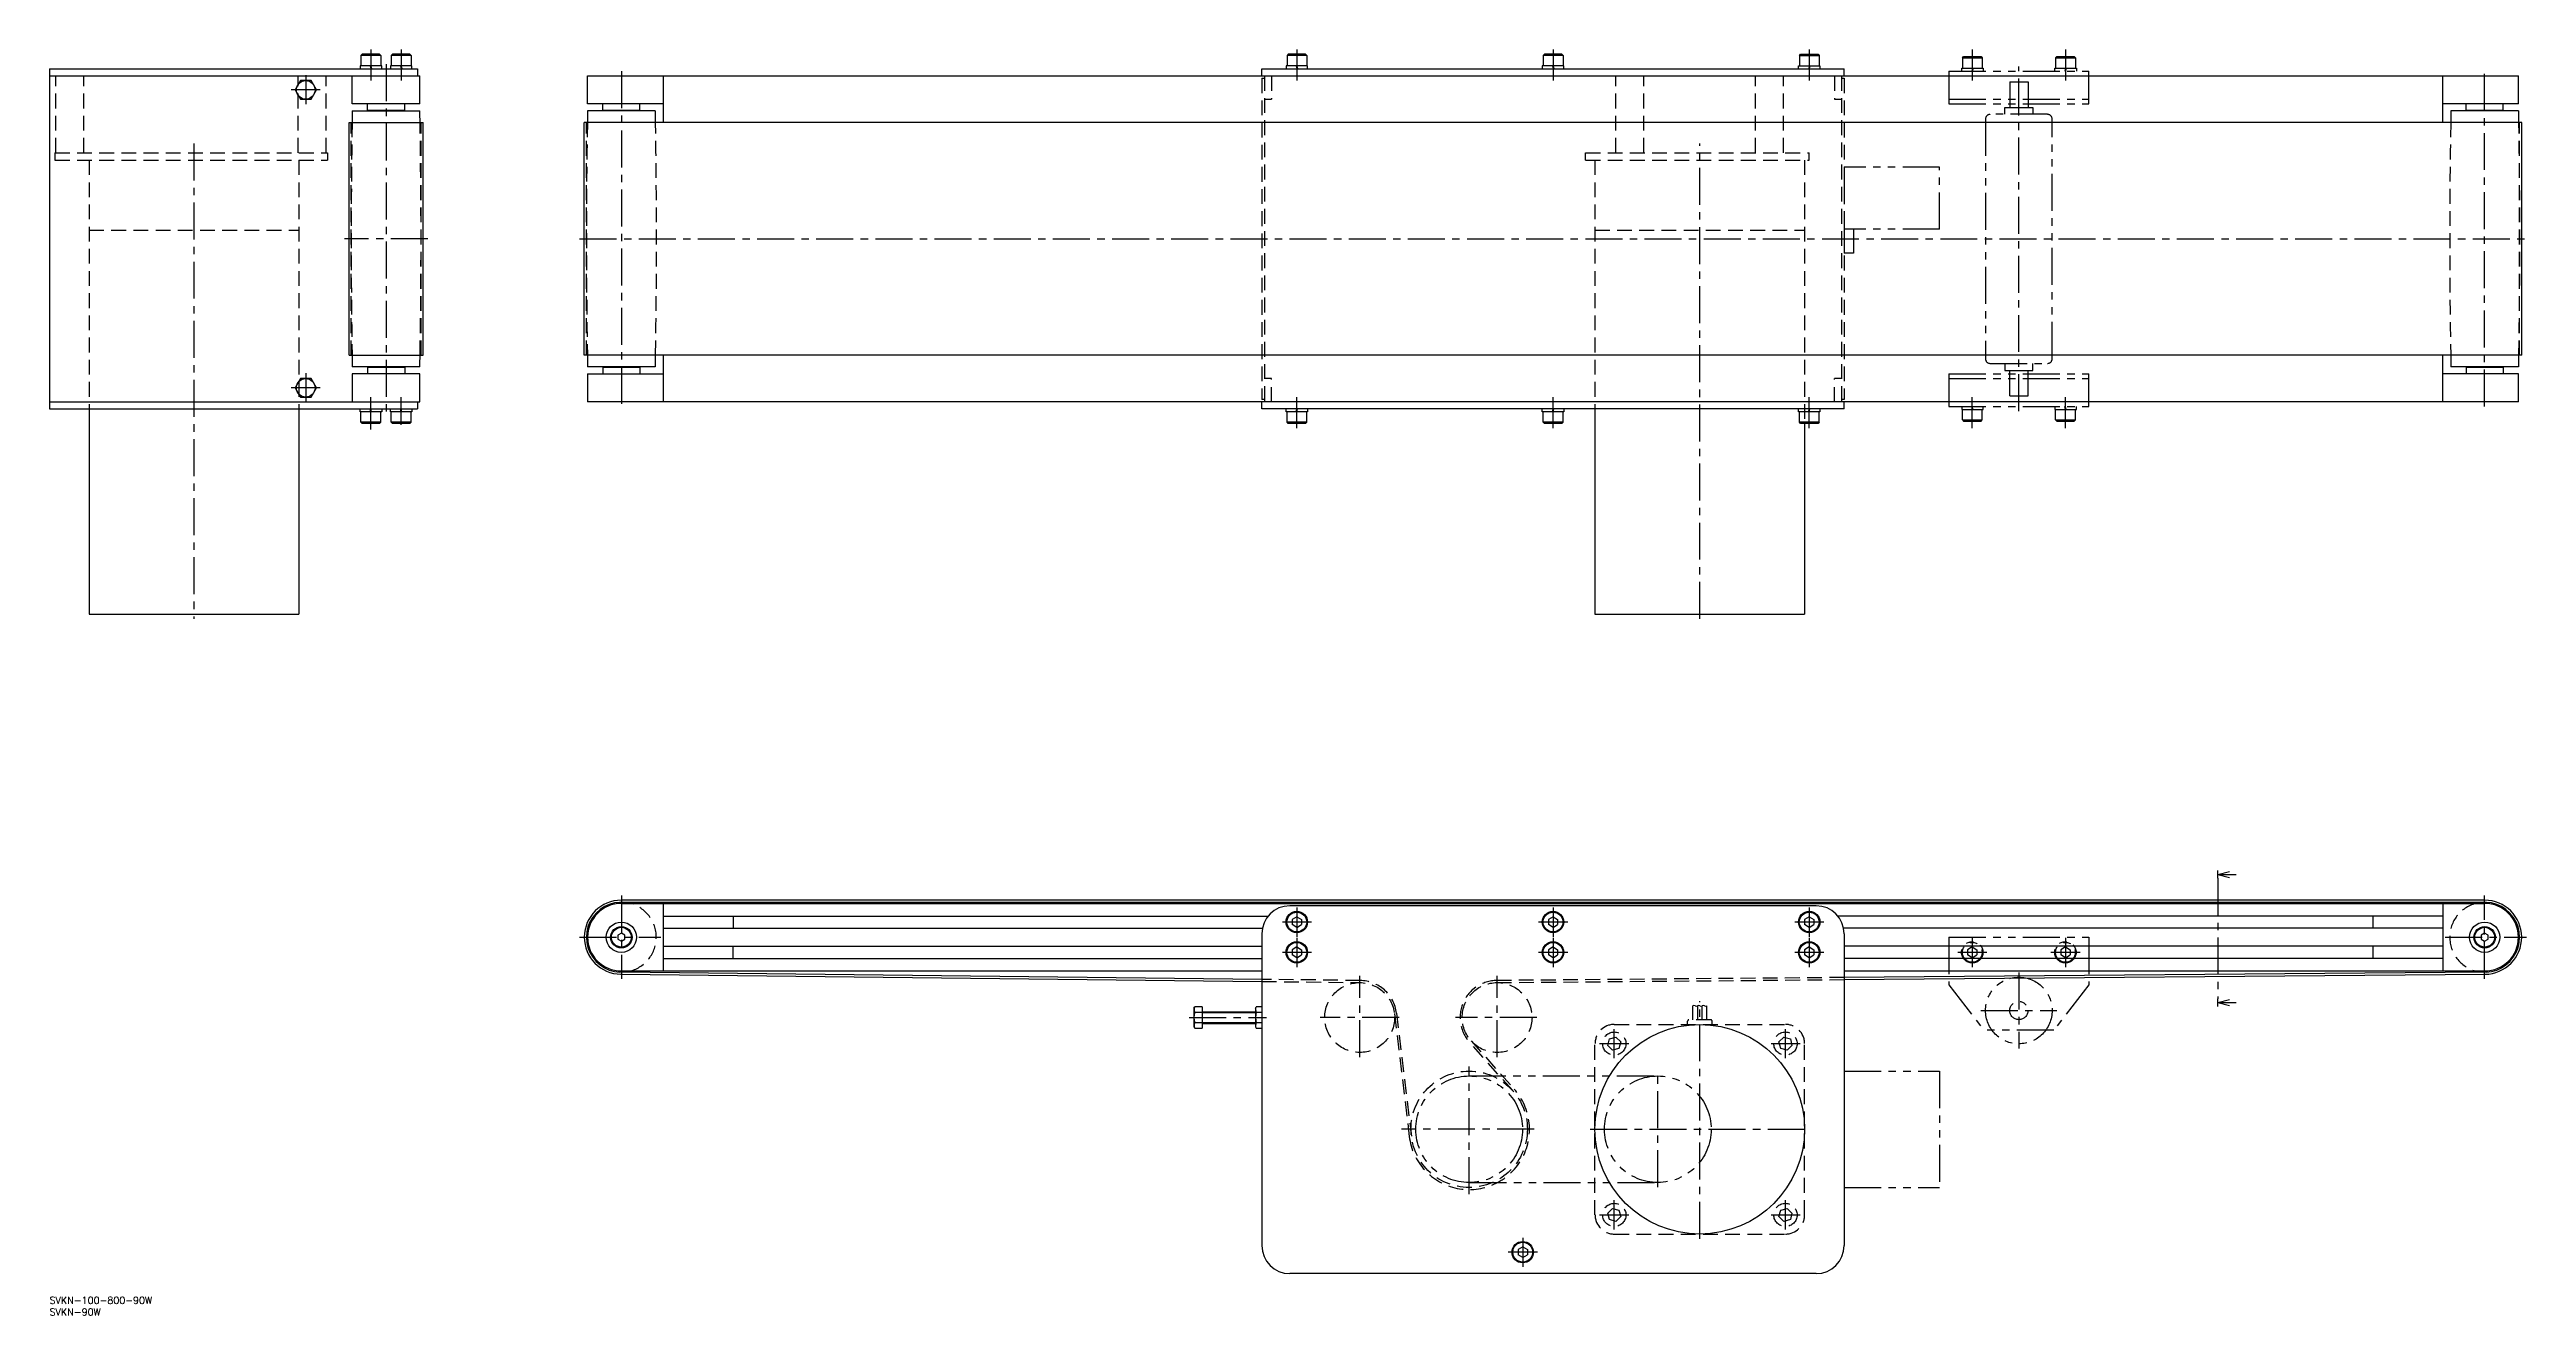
# Model space of a CAD drawing. Extents: x 0 to 1733, y -8 to 536.
# Drawn here: x 0 to 1063, y -8 to 536 of the extents above; entities that cross this region are included whole.
import ezdxf

# ---------------------------------------------------------------- set-up
doc = ezdxf.new("R2010")
doc.units = 0
doc.header["$LTSCALE"] = 0.5
for name, pattern in [('CENTER', [50.8, 31.75, -6.35, 6.35, -6.35]), ('DASHED', [19.05, 12.7, -6.35]), ('PHANTOM', [63.5, 31.75, -6.35, 6.35, -6.35, 6.35, -6.35])]:
    doc.linetypes.add(name, pattern=pattern)
for name, color, linetype in [('MSM_CENTER', 1, 'CENTER'), ('MSM_CONTINUOUS', 7, 'CONTINUOUS'), ('MSM_DASHED', 4, 'DASHED'), ('MSM_IMAGINARY', 6, 'PHANTOM'), ('MSM_NARROW', 5, 'CONTINUOUS'), ('MSM_PART_NUMBER', 7, 'CONTINUOUS')]:
    doc.layers.add(name, color=color, linetype=linetype)
doc.styles.get("Standard").update_dxf_attribs({"font": 'txt.shx', "height": 3, "bigfont": 'bigfont.shx'})

# ---------------------------------------------------------------- blocks, each defined once
blk = doc.blocks.new('*U2')
at = {"layer": 'MSM_PART_NUMBER'}
blk.add_text('SVKN-100-800-90W', height=3, dxfattribs=at).set_placement((0, -3))
blk = doc.blocks.new('*U3')
at = {"layer": 'MSM_PART_NUMBER'}
blk.add_text('SVKN-90W', height=3, dxfattribs=at).set_placement((0, -8))

msp = doc.modelspace()

# ---------------------------------------------------------------- linework, layer by layer
at = {"layer": 'MSM_CENTER'}
for p, q in [((138, 535.8), (138, 522.5)), ((151, 535.8), (151, 522.5)), ((535.5, 535.8), (535.5, 522.5)), ((645.5, 535.8), (645.5, 522.5)), ((755.5, 535.8), (755.5, 522.5)), ((825.5, 535.8), (825.5, 522.5)), ((865.5, 535.8), (865.5, 522.5)), ((110, 524.8), (110, 512.3)), ((144.5, 529.5), (144.5, 379.5)), ((245.5, 526.5), (245.5, 382.5)), ((845.5, 380.5), (845.5, 528.5)), ((1045.5, 382.5), (1045.5, 526.5)), ((116.2, 518.5), (103.8, 518.5)), ((62, 495.5), (62, 291.3)), ((708.5, 291.3), (708.5, 495.5)), ((162.4, 454.5), (126.6, 454.5)), ((227.6, 454.5), (1063.4, 454.5)), ((110, 396.8), (110, 384.3)), ((116.2, 390.5), (103.8, 390.5)), ((138, 372.6), (138, 386.5)), ((151, 374.6), (151, 386.5)), ((535.5, 373.2), (535.5, 386.5)), ((645.5, 373.2), (645.5, 386.5)), ((755.5, 373.2), (755.5, 386.5)), ((825.5, 373.2), (825.5, 386.5)), ((865.5, 373.2), (865.5, 386.5)), ((245.5, 172.4), (245.5, 136.6)), ((931, 179.8), (931, 128)), ((1045.5, 136.6), (1045.5, 172.4)), ((541.8, 161), (529.3, 161)), ((535.5, 167.2), (535.5, 154.7)), ((651.8, 161), (639.3, 161)), ((645.5, 167.2), (645.5, 154.7)), ((761.8, 161), (749.3, 161)), ((755.5, 167.2), (755.5, 154.7)), ((227.6, 154.5), (262.5, 154.5)), ((535.5, 154.2), (535.5, 141.7)), ((645.5, 154.2), (645.5, 141.7)), ((755.5, 154.2), (755.5, 141.7)), ((825.5, 154.2), (825.5, 141.7)), ((865.5, 154.2), (865.5, 141.7)), ((1028.5, 154.5), (1063.4, 154.5)), ((541.8, 148), (529.3, 148)), ((651.8, 148), (639.3, 148)), ((761.8, 148), (749.3, 148)), ((831.8, 148), (819.3, 148)), ((845.5, 139.3), (845.5, 106.7)), ((871.8, 148), (859.3, 148)), ((562.5, 103), (562.5, 137.9)), ((621.5, 103), (621.5, 137.9)), ((489.3, 120), (522.5, 120)), ((579.5, 120), (545.5, 120)), ((638.5, 120), (603.6, 120)), ((708.5, 25), (708.5, 127)), ((829.2, 123), (861.8, 123)), ((665.5, 108.8), (678, 108.8)), ((671.8, 102.5), (671.8, 115)), ((739.1, 108.8), (751.6, 108.8)), ((745.3, 102.5), (745.3, 115)), ((609.5, 44.1), (609.5, 99)), ((690.5, 47.1), (690.5, 96.9)), ((637.4, 72), (580.5, 72)), ((661.5, 72), (755.5, 72)), ((665.5, 35.2), (678, 35.2)), ((671.8, 29), (671.8, 41.5)), ((739.1, 35.2), (751.6, 35.2)), ((745.3, 29), (745.3, 41.5)), ((632.5, 25.4), (632.5, 12.9)), ((638.8, 19.2), (626.3, 19.2))]:
    msp.add_line(p, q, dxfattribs=at)
at = {"layer": 'MSM_CONTINUOUS'}
for p, q in [((134.2, 533.8), (133.7, 533.3)), ((142.2, 533.3), (133.7, 533.3)), ((133.7, 533.3), (133.7, 528.8)), ((141.7, 533.8), (134.2, 533.8)), ((142.2, 533.3), (141.7, 533.8)), ((142.2, 533.3), (142.2, 528.8)), ((147.2, 533.8), (146.7, 533.3)), ((155.2, 533.3), (146.7, 533.3)), ((146.7, 533.3), (146.7, 528.8)), ((154.7, 533.8), (147.2, 533.8)), ((155.2, 533.3), (154.7, 533.8)), ((155.2, 533.3), (155.2, 528.8)), ((531.8, 533.8), (531.3, 533.3)), ((539.8, 533.3), (531.3, 533.3)), ((531.3, 533.3), (531.3, 528.8)), ((539.3, 533.8), (531.8, 533.8)), ((539.8, 533.3), (539.3, 533.8)), ((539.8, 533.3), (539.8, 528.8)), ((641.8, 533.8), (641.3, 533.3)), ((649.8, 533.3), (641.3, 533.3)), ((641.3, 533.3), (641.3, 528.8)), ((649.3, 533.8), (641.8, 533.8)), ((649.8, 533.3), (649.3, 533.8)), ((649.8, 533.3), (649.8, 528.8)), ((751.3, 533.3), (751.8, 533.8)), ((751.3, 533.3), (759.8, 533.3)), ((751.3, 533.3), (751.3, 528.8)), ((751.8, 533.8), (759.3, 533.8)), ((759.3, 533.8), (759.8, 533.3)), ((759.8, 533.3), (759.8, 528.8)), ((0, 527.5), (0, 381.5)), ((0, 527.5), (158, 527.5)), ((0, 524.5), (159, 524.5)), ((107.7, 522.5), (105.4, 518.5)), ((112.3, 522.5), (107.7, 522.5)), ((114.6, 518.5), (112.3, 522.5)), ((130, 512.5), (130, 524.5)), ((142.6, 528.8), (133.4, 528.8)), ((133.4, 528.8), (133.4, 527.5)), ((137.7, 528.8), (138, 527.5)), ((138, 528.8), (138.3, 527.5)), ((142.6, 527.5), (142.6, 528.8)), ((155.6, 528.8), (146.4, 528.8)), ((146.4, 528.8), (146.4, 527.5)), ((150.7, 528.8), (151, 527.5)), ((151, 528.8), (151.3, 527.5)), ((155.6, 527.5), (155.6, 528.8)), ((158, 527.5), (158, 524.5)), ((159, 512.5), (159, 524.5)), ((231, 524.5), (1060, 524.5)), ((231, 512.5), (231, 524.5)), ((263.5, 524.5), (263.5, 504.5)), ((520.5, 527.5), (770.5, 527.5)), ((520.5, 524.5), (520.5, 527.5)), ((540.1, 528.8), (530.9, 528.8)), ((530.9, 528.8), (530.9, 527.5)), ((535.3, 528.8), (535.5, 527.5)), ((535.5, 528.8), (535.8, 527.5)), ((540.1, 527.5), (540.1, 528.8)), ((650.1, 528.8), (640.9, 528.8)), ((640.9, 528.8), (640.9, 527.5)), ((645.3, 528.8), (645.5, 527.5)), ((645.5, 528.8), (645.8, 527.5)), ((650.1, 527.5), (650.1, 528.8)), ((750.9, 528.8), (760.1, 528.8)), ((750.9, 527.5), (750.9, 528.8)), ((755.5, 528.8), (755.3, 527.5)), ((755.8, 528.8), (755.5, 527.5)), ((760.1, 528.8), (760.1, 527.5)), ((770.5, 524.5), (770.5, 527.5)), ((1027.5, 504.5), (1027.5, 524.5)), ((1060, 512.5), (1060, 524.5)), ((105.4, 518.5), (107.7, 514.5)), ((107.7, 514.5), (112.3, 514.5)), ((112.3, 514.5), (114.6, 518.5)), ((159, 512.5), (130, 512.5)), ((136.5, 509.7), (136.5, 512.5)), ((152.5, 509.7), (152.5, 512.5)), ((263.5, 512.5), (231, 512.5)), ((237.5, 509.7), (237.5, 512.5)), ((253.5, 509.7), (253.5, 512.5)), ((1060, 512.5), (1027.5, 512.5)), ((1037.5, 509.7), (1037.5, 512.5)), ((1053.5, 509.7), (1053.5, 512.5)), ((128.6, 504.5), (160.4, 504.5)), ((128.6, 404.5), (128.6, 504.5)), ((130, 509.5), (159, 509.5)), ((152.5, 509.7), (136.5, 509.7)), ((138.5, 509.5), (138.5, 509.7)), ((150.5, 509.5), (150.5, 509.7)), ((160.4, 404.5), (160.4, 504.5)), ((1061.4, 504.5), (229.6, 504.5)), ((229.6, 404.5), (229.6, 504.5)), ((260, 509.5), (231, 509.5)), ((253.5, 509.7), (237.5, 509.7)), ((239.5, 509.5), (239.5, 509.7)), ((251.5, 509.5), (251.5, 509.7)), ((1060, 509.5), (1031, 509.5)), ((1053.5, 509.7), (1037.5, 509.7)), ((1039.5, 509.5), (1039.5, 509.7)), ((1051.5, 509.5), (1051.5, 509.7)), ((1061.4, 404.5), (1061.4, 504.5)), ((128.6, 404.5), (160.4, 404.5)), ((1061.4, 404.5), (229.6, 404.5)), ((263.5, 404.5), (263.5, 384.5)), ((1027.5, 384.5), (1027.5, 404.5)), ((107.7, 394.5), (105.4, 390.5)), ((112.3, 394.5), (107.7, 394.5)), ((114.6, 390.5), (112.3, 394.5)), ((159, 399.5), (130, 399.5)), ((130, 396.5), (130, 384.5)), ((159, 396.5), (130, 396.5)), ((152.5, 399.3), (136.5, 399.3)), ((136.5, 399.3), (136.5, 396.5)), ((138.5, 399.5), (138.5, 399.3)), ((150.5, 399.5), (150.5, 399.3)), ((152.5, 399.3), (152.5, 396.5)), ((159, 384.5), (159, 396.5)), ((260, 399.5), (231, 399.5)), ((231, 396.5), (231, 384.5)), ((231, 396.5), (263.5, 396.5)), ((253.5, 399.3), (237.5, 399.3)), ((237.5, 399.3), (237.5, 396.5)), ((239.5, 399.5), (239.5, 399.3)), ((251.5, 399.5), (251.5, 399.3)), ((253.5, 399.3), (253.5, 396.5)), ((1060, 396.5), (1027.5, 396.5)), ((1060, 399.5), (1031, 399.5)), ((1053.5, 399.3), (1037.5, 399.3)), ((1037.5, 399.3), (1037.5, 396.5)), ((1039.5, 399.5), (1039.5, 399.3)), ((1051.5, 399.5), (1051.5, 399.3)), ((1053.5, 399.3), (1053.5, 396.5)), ((1060, 384.5), (1060, 396.5)), ((0, 384.5), (159, 384.5)), ((105.4, 390.5), (107.7, 386.5)), ((107.7, 386.5), (112.3, 386.5)), ((112.3, 386.5), (114.6, 390.5)), ((158, 384.5), (158, 381.5)), ((1060, 384.5), (231, 384.5)), ((520.5, 381.5), (520.5, 384.5)), ((770.5, 381.5), (770.5, 384.5)), ((0, 381.5), (158, 381.5)), ((17, 381.5), (17, 293.3)), ((107, 381.5), (107, 293.3)), ((133.4, 380.2), (133.4, 381.5)), ((142.6, 380.2), (133.4, 380.2)), ((133.7, 375.7), (133.7, 380.2)), ((142.2, 375.7), (133.7, 375.7)), ((134.2, 375.2), (133.7, 375.7)), ((141.7, 375.2), (134.2, 375.2)), ((137.7, 380.2), (138, 381.5)), ((138, 380.2), (138.3, 381.5)), ((142.2, 375.7), (141.7, 375.2)), ((142.2, 375.7), (142.2, 380.2)), ((142.6, 381.5), (142.6, 380.2)), ((146.4, 380.2), (146.4, 381.5)), ((155.6, 380.2), (146.4, 380.2)), ((146.7, 375.7), (146.7, 380.2)), ((155.2, 375.7), (146.7, 375.7)), ((147.2, 375.2), (146.7, 375.7)), ((154.7, 375.2), (147.2, 375.2)), ((150.7, 380.2), (151, 381.5)), ((151, 380.2), (151.3, 381.5)), ((155.2, 375.7), (154.7, 375.2)), ((155.2, 375.7), (155.2, 380.2)), ((155.6, 381.5), (155.6, 380.2)), ((770.5, 381.5), (520.5, 381.5)), ((530.9, 380.2), (530.9, 381.5)), ((540.1, 380.2), (530.9, 380.2)), ((531.3, 375.7), (531.3, 380.2)), ((539.8, 375.7), (531.3, 375.7)), ((531.8, 375.2), (531.3, 375.7)), ((539.3, 375.2), (531.8, 375.2)), ((535.3, 380.2), (535.5, 381.5)), ((535.5, 380.2), (535.8, 381.5)), ((539.8, 375.7), (539.3, 375.2)), ((539.8, 375.7), (539.8, 380.2)), ((540.1, 381.5), (540.1, 380.2)), ((640.9, 380.2), (640.9, 381.5)), ((650.1, 380.2), (640.9, 380.2)), ((641.3, 375.7), (641.3, 380.2)), ((649.8, 375.7), (641.3, 375.7)), ((641.8, 375.2), (641.3, 375.7)), ((649.3, 375.2), (641.8, 375.2)), ((645.3, 380.2), (645.5, 381.5)), ((645.5, 380.2), (645.8, 381.5)), ((649.8, 375.7), (649.3, 375.2)), ((649.8, 375.7), (649.8, 380.2)), ((650.1, 381.5), (650.1, 380.2)), ((663.5, 381.5), (663.5, 293.3)), ((750.9, 380.2), (750.9, 381.5)), ((760.1, 380.2), (750.9, 380.2)), ((751.3, 375.7), (751.3, 380.2)), ((759.8, 375.7), (751.3, 375.7)), ((751.8, 375.2), (751.3, 375.7)), ((759.3, 375.2), (751.8, 375.2)), ((753.5, 375.2), (753.5, 293.3)), ((755.3, 380.2), (755.5, 381.5)), ((755.5, 380.2), (755.8, 381.5)), ((759.8, 375.7), (759.3, 375.2)), ((759.8, 375.7), (759.8, 380.2)), ((760.1, 381.5), (760.1, 380.2)), ((17, 293.3), (107, 293.3)), ((663.5, 293.3), (753.5, 293.3)), ((1045.5, 170.4), (245.5, 170.4)), ((245.5, 169.5), (1045.5, 169.5)), ((245.5, 169), (1045.5, 169)), ((263.5, 169), (263.5, 140)), ((263.5, 163.6), (523.3, 163.6)), ((293.5, 163.6), (293.5, 158.4)), ((758.5, 168), (532.5, 168)), ((535.5, 163.3), (533.5, 162.1)), ((533.5, 162.1), (533.5, 159.9)), ((535.5, 158.7), (533.5, 159.9)), ((535.5, 163.3), (537.5, 162.1)), ((535.5, 158.7), (537.5, 159.9)), ((537.5, 162.1), (537.5, 159.9)), ((645.5, 163.3), (643.5, 162.1)), ((643.5, 162.1), (643.5, 159.9)), ((645.5, 158.7), (643.5, 159.9)), ((645.5, 163.3), (647.5, 162.1)), ((645.5, 158.7), (647.5, 159.9)), ((647.5, 162.1), (647.5, 159.9)), ((755.5, 163.3), (753.5, 162.1)), ((753.5, 162.1), (753.5, 159.9)), ((755.5, 158.7), (753.5, 159.9)), ((755.5, 163.3), (757.5, 162.1)), ((755.5, 158.7), (757.5, 159.9)), ((757.5, 162.1), (757.5, 159.9)), ((1027.5, 163.6), (767.8, 163.6)), ((997.5, 163.6), (997.5, 158.4)), ((1027.5, 169), (1027.5, 140)), ((245.5, 156.2), (244, 155.4)), ((244, 155.4), (244, 153.6)), ((244, 153.6), (245.5, 152.8)), ((247, 155.4), (245.5, 156.2)), ((245.5, 152.8), (247, 153.6)), ((247, 153.6), (247, 155.4)), ((263.5, 158.4), (520.8, 158.4)), ((263.5, 150.6), (520.5, 150.6)), ((293.5, 145.4), (293.5, 150.6)), ((520.5, 156), (520.5, 22)), ((535.5, 150.3), (533.5, 149.1)), ((533.5, 149.1), (533.5, 146.9)), ((535.5, 150.3), (537.5, 149.1)), ((537.5, 149.1), (537.5, 146.9)), ((645.5, 150.3), (643.5, 149.1)), ((643.5, 149.1), (643.5, 146.9)), ((645.5, 150.3), (647.5, 149.1)), ((647.5, 149.1), (647.5, 146.9)), ((755.5, 150.3), (753.5, 149.1)), ((753.5, 149.1), (753.5, 146.9)), ((755.5, 150.3), (757.5, 149.1)), ((757.5, 149.1), (757.5, 146.9)), ((1027.5, 158.4), (770.3, 158.4)), ((770.5, 156), (770.5, 22)), ((1027.5, 150.6), (770.5, 150.6)), ((997.5, 150.6), (997.5, 145.4)), ((1045.5, 156.2), (1044, 155.4)), ((1044, 155.4), (1044, 153.6)), ((1044, 153.6), (1045.5, 152.8)), ((1047, 155.4), (1045.5, 156.2)), ((1045.5, 152.8), (1047, 153.6)), ((1047, 153.6), (1047, 155.4)), ((520.5, 136.4), (245.4, 139.5)), ((245.4, 138.6), (520.5, 135.5)), ((245.5, 140), (520.5, 140)), ((263.5, 145.4), (520.5, 145.4)), ((535.5, 145.7), (533.5, 146.9)), ((535.5, 145.7), (537.5, 146.9)), ((645.5, 145.7), (643.5, 146.9)), ((645.5, 145.7), (647.5, 146.9)), ((755.5, 145.7), (753.5, 146.9)), ((755.5, 145.7), (757.5, 146.9)), ((1027.5, 145.4), (770.5, 145.4)), ((770.5, 140), (1045.5, 140)), ((1045.7, 139.5), (770.5, 137.2)), ((770.5, 136.3), (1045.7, 138.6)), ((491.3, 124), (491.7, 124.6)), ((491.3, 124), (491.3, 116)), ((494.8, 124.6), (491.7, 124.6)), ((491.7, 122.3), (494.8, 122.3)), ((494.8, 117.7), (491.7, 117.7)), ((494.8, 124.6), (494.8, 115.4)), ((494.8, 122.5), (517.7, 122.5)), ((494.8, 117.5), (517.7, 117.5)), ((517.7, 124), (518.1, 124.6)), ((517.7, 124), (517.7, 116)), ((520.5, 124.6), (518.1, 124.6)), ((518.1, 122.3), (520.5, 122.3)), ((520.5, 117.7), (518.1, 117.7)), ((491.3, 116), (491.7, 115.4)), ((491.7, 115.4), (494.8, 115.4)), ((517.7, 116), (518.1, 115.4)), ((518.1, 115.4), (520.5, 115.4)), ((632.5, 21.5), (630.5, 20.3)), ((632.5, 21.5), (634.5, 20.3)), ((630.5, 20.3), (630.5, 18.1)), ((632.5, 16.9), (630.5, 18.1)), ((632.5, 16.9), (634.5, 18.1)), ((634.5, 20.3), (634.5, 18.1)), ((758.5, 10), (532.5, 10))]:
    msp.add_line(p, q, dxfattribs=at)
for centre, radius in [((110, 518.5), 4), ((110, 390.5), 4), ((245.5, 154.5), 6.5), ((535.5, 161), 4.6), ((535.5, 161), 4.25), ((645.5, 161), 4.6), ((645.5, 161), 4.25), ((755.5, 161), 4.6), ((755.5, 161), 4.25), ((1045.5, 154.5), 6.5), ((245.5, 154.5), 4.6), ((245.5, 154.5), 4.25), ((535.5, 148), 4.6), ((535.5, 148), 4.25), ((645.5, 148), 4.6), ((645.5, 148), 4.25), ((755.5, 148), 4.6), ((755.5, 148), 4.25), ((1045.5, 154.5), 4.6), ((1045.5, 154.5), 4.25), ((708.5, 72), 45), ((632.5, 19.2), 4.6), ((632.5, 19.2), 4.25)]:
    msp.add_circle(centre, radius, dxfattribs=at)
for centre, radius, start, end in [((3154.8, 454.5), 3025.3, 178.9583, 179.053), ((-2865.8, 454.5), 3025.3, 0.947, 1.0417), ((3255.8, 454.5), 3025.3, 178.9583, 179.053), ((-2764.7, 454.5), 3025.3, 0.947, 1.0417), ((4055.8, 454.5), 3025.3, 178.9583, 179.053), ((-1964.7, 454.5), 3025.3, 0.947, 1.0417), ((3154.8, 454.5), 3025.3, 180.947, 181.0417), ((-2865.8, 454.5), 3025.3, 358.9583, 359.053), ((3255.8, 454.5), 3025.3, 180.947, 181.0417), ((-2764.7, 454.5), 3025.3, 358.9583, 359.053), ((4055.8, 454.5), 3025.3, 180.947, 181.0417), ((-1964.7, 454.5), 3025.3, 358.9583, 359.053), ((245.5, 154.5), 15.9, 90, 269.3497), ((1045.5, 154.5), 15.9, 270.4863, 90), ((245.5, 154.5), 15, 75.1649, 284.8351), ((245.5, 154.5), 14.5, 90, 270), ((532.5, 156), 12, 90, 180), ((758.5, 156), 12, 0, 90), ((1045.5, 154.5), 15, 255.1649, 104.8351), ((1045.5, 154.5), 14.5, 270, 90), ((493.4, 123.5), 2.04, 154.3842, 214.3842), ((499, 120), 7.64, 162.412, 197.588), ((493.4, 116.5), 2.04, 145.6158, 205.6158), ((519.8, 123.5), 2.04, 154.3842, 214.3842), ((525.4, 120), 7.64, 162.412, 197.588), ((519.8, 116.5), 2.04, 145.6158, 205.6158), ((532.5, 22), 12, 180, 270), ((758.5, 22), 12, 270, 0)]:
    msp.add_arc(centre, radius, start, end, dxfattribs=at)
at = {"layer": 'MSM_DASHED'}
for p, q in [((2.7, 491.5), (2.7, 524.5)), ((14.7, 491.5), (14.7, 524.5)), ((106.7, 491.5), (106.7, 524.5)), ((118.7, 491.5), (118.7, 524.5)), ((520.5, 523.5), (520.5, 385.5)), ((520.5, 523.5), (521.7, 523.5)), ((521.7, 524.5), (521.7, 384.5)), ((524.7, 524.5), (524.7, 514.5)), ((672.5, 491.5), (672.5, 524.5)), ((684.5, 491.5), (684.5, 524.5)), ((732.5, 491.5), (732.5, 524.5)), ((744.5, 491.5), (744.5, 524.5)), ((766.3, 524.5), (766.3, 514.5)), ((769.3, 524.5), (769.3, 384.5)), ((769.3, 523.5), (770.5, 523.5)), ((770.5, 523.5), (770.5, 385.5)), ((521.7, 514.5), (524.7, 514.5)), ((766.3, 514.5), (769.3, 514.5)), ((129.5, 404.5), (129.5, 504.5)), ((159.5, 404.5), (159.5, 504.5)), ((230.5, 404.5), (230.5, 504.5)), ((1060.5, 404.5), (1060.5, 504.5)), ((2.3, 491.5), (2.3, 488.3)), ((2.3, 491.5), (119.3, 491.5)), ((119.3, 491.5), (119.3, 488.3)), ((659.5, 491.5), (755.5, 491.5)), ((659.5, 488.3), (659.5, 491.5)), ((755.5, 488.3), (755.5, 491.5)), ((2.3, 488.3), (119.3, 488.3)), ((17, 488.3), (17, 381.5)), ((107, 488.3), (107, 381.5)), ((659.5, 488.3), (755.5, 488.3)), ((663.5, 488.3), (663.5, 381.5)), ((753.5, 488.3), (753.5, 375.2)), ((17, 458.3), (107, 458.3)), ((663.5, 458.3), (753.5, 458.3)), ((524.7, 394.5), (521.7, 394.5)), ((524.7, 384.5), (524.7, 394.5)), ((769.3, 394.5), (766.3, 394.5)), ((766.3, 384.5), (766.3, 394.5)), ((521.7, 385.5), (520.5, 385.5)), ((770.5, 385.5), (769.3, 385.5)), ((562.7, 135.9), (520.5, 136.4)), ((520.5, 135.5), (562.7, 135)), ((770.5, 137.2), (621.4, 135.9)), ((621.4, 135), (770.5, 136.3)), ((577.4, 121.8), (583.8, 68.9)), ((578.3, 121.9), (584.7, 69)), ((671.8, 117), (745.3, 117)), ((703.3, 117), (703.3, 118.5)), ((713.3, 119), (703.8, 119)), ((705.5, 119), (705.5, 125)), ((707.5, 125), (707.5, 119)), ((709.5, 119), (709.5, 125)), ((711.5, 119), (711.5, 125)), ((713.8, 117), (713.8, 118.5)), ((628.2, 88.6), (609.7, 109.4)), ((610.3, 110), (628.9, 89.2)), ((663.5, 35.2), (663.5, 108.8)), ((669, 108), (669.7, 110.8)), ((671, 106), (669, 108)), ((669.7, 110.8), (672.5, 111.6)), ((673.8, 106.7), (671, 106)), ((672.5, 111.6), (674.6, 109.5)), ((674.6, 109.5), (673.8, 106.7)), ((742.5, 109.5), (744.6, 111.6)), ((743.3, 106.7), (742.5, 109.5)), ((746.1, 106), (743.3, 106.7)), ((744.6, 111.6), (747.4, 110.8)), ((748.1, 108), (746.1, 106)), ((747.4, 110.8), (748.1, 108)), ((753.5, 35.2), (753.5, 108.8)), ((669, 36), (671, 38)), ((669.7, 33.2), (669, 36)), ((672.5, 32.4), (669.7, 33.2)), ((671, 38), (673.8, 37.3)), ((674.6, 34.5), (672.5, 32.4)), ((673.8, 37.3), (674.6, 34.5)), ((742.5, 34.5), (743.3, 37.3)), ((744.6, 32.4), (742.5, 34.5)), ((743.3, 37.3), (746.1, 38)), ((747.4, 33.2), (744.6, 32.4)), ((746.1, 38), (748.1, 36)), ((748.1, 36), (747.4, 33.2)), ((671.8, 27), (745.3, 27))]:
    msp.add_line(p, q, dxfattribs=at)
for centre, radius in [((562.5, 120), 15), ((621.5, 120), 15), ((671.8, 108.8), 5), ((745.3, 108.8), 5), ((609.5, 72), 25), ((671.8, 35.2), 5), ((745.3, 35.2), 5)]:
    msp.add_circle(centre, radius, dxfattribs=at)
for centre, radius, start, end in [((3154.8, 454.5), 3025.3, 179.053, 180.947), ((-2865.8, 454.5), 3025.3, 359.053, 0.947), ((3255.8, 454.5), 3025.3, 179.053, 180.947), ((-2764.7, 454.5), 3025.3, 359.053, 0.947), ((4055.8, 454.5), 3025.3, 179.053, 180.947), ((-1964.7, 454.5), 3025.3, 359.053, 0.947), ((245.5, 154.5), 15, 284.8351, 75.1649), ((1045.5, 154.5), 15, 104.8351, 255.1649), ((562.5, 120), 15.9, 6.8925, 89.3497), ((621.5, 120), 15.9, 90.4863, 221.7191), ((671.8, 108.8), 8.23, 90, 180), ((703.8, 118.5), 0.5, 90, 180), ((713.3, 118.5), 0.5, 0, 90), ((745.3, 108.8), 8.23, 0, 90), ((609.5, 72), 25.9, 186.8925, 41.7191), ((671.8, 35.2), 8.23, 180, 270), ((745.3, 35.2), 8.23, 270, 0)]:
    msp.add_arc(centre, radius, start, end, dxfattribs=at)
at = {"layer": 'MSM_IMAGINARY'}
for p, q in [((821.3, 532.3), (821.8, 532.8)), ((821.3, 532.3), (829.8, 532.3)), ((821.3, 532.3), (821.3, 527.8)), ((821.8, 532.8), (829.3, 532.8)), ((829.3, 532.8), (829.8, 532.3)), ((829.8, 532.3), (829.8, 527.8)), ((861.3, 532.3), (861.8, 532.8)), ((861.3, 532.3), (861.3, 527.8)), ((861.3, 532.3), (869.8, 532.3)), ((861.8, 532.8), (869.3, 532.8)), ((869.3, 532.8), (869.8, 532.3)), ((869.8, 532.3), (869.8, 527.8)), ((815.5, 526.5), (875.5, 526.5)), ((815.5, 526.5), (815.5, 512.5)), ((821, 527.8), (830.2, 527.8)), ((821, 526.5), (821, 527.8)), ((825.6, 527.8), (825.3, 526.5)), ((825.8, 527.8), (825.6, 526.5)), ((830.2, 527.8), (830.2, 526.5)), ((841.6, 522), (849.5, 522)), ((841.6, 522), (841.6, 511)), ((849.5, 522), (849.5, 511)), ((861, 526.5), (861, 527.8)), ((861, 527.8), (870.2, 527.8)), ((865.6, 527.8), (865.3, 526.5)), ((865.8, 527.8), (865.6, 526.5)), ((870.2, 527.8), (870.2, 526.5)), ((875.5, 512.5), (875.5, 526.5)), ((815.5, 514.5), (875.5, 514.5)), ((815.5, 512.5), (875.5, 512.5)), ((839.5, 508), (839.5, 511)), ((839.5, 511), (851.5, 511)), ((851.5, 511), (851.5, 508)), ((831.2, 506), (831.2, 403)), ((857.8, 508), (833.2, 508)), ((859.8, 403), (859.8, 506)), ((770.5, 485.3), (770.5, 448.3)), ((811.5, 485.3), (770.5, 485.3)), ((811.5, 458.6), (811.5, 485.3)), ((811.5, 458.6), (770.5, 458.6)), ((774.5, 458.6), (774.5, 448.3)), ((774.5, 448.3), (770.5, 448.3)), ((815.5, 396.5), (875.5, 396.5)), ((815.5, 396.5), (815.5, 382.5)), ((815.5, 394.5), (875.5, 394.5)), ((833.2, 401), (857.8, 401)), ((839.5, 401), (839.5, 398)), ((839.5, 398), (851.5, 398)), ((841.6, 387), (841.6, 398)), ((849.5, 387), (849.5, 398)), ((851.5, 398), (851.5, 401)), ((875.5, 382.5), (875.5, 396.5)), ((841.6, 387), (849.5, 387)), ((815.5, 382.5), (875.5, 382.5)), ((821, 382.5), (821, 381.2)), ((821, 381.2), (830.2, 381.2)), ((821.3, 376.7), (821.3, 381.2)), ((821.3, 376.7), (829.8, 376.7)), ((821.3, 376.7), (821.8, 376.2)), ((821.8, 376.2), (829.3, 376.2)), ((825.6, 381.2), (825.3, 382.5)), ((825.8, 381.2), (825.6, 382.5)), ((829.3, 376.2), (829.8, 376.7)), ((829.8, 376.7), (829.8, 381.2)), ((830.2, 381.2), (830.2, 382.5)), ((861, 382.5), (861, 381.2)), ((861, 381.2), (870.2, 381.2)), ((861.3, 376.7), (861.3, 381.2)), ((861.3, 376.7), (861.8, 376.2)), ((861.3, 376.7), (869.8, 376.7)), ((861.8, 376.2), (869.3, 376.2)), ((865.6, 381.2), (865.3, 382.5)), ((865.8, 381.2), (865.6, 382.5)), ((869.3, 376.2), (869.8, 376.7)), ((869.8, 376.7), (869.8, 381.2)), ((870.2, 381.2), (870.2, 382.5)), ((815.5, 154.5), (815.5, 134)), ((815.5, 154.5), (875.5, 154.5)), ((825.5, 150.3), (823.5, 149.1)), ((823.5, 149.1), (823.5, 146.9)), ((825.5, 150.3), (827.5, 149.1)), ((827.5, 149.1), (827.5, 146.9)), ((865.5, 150.3), (863.5, 149.1)), ((863.5, 149.1), (863.5, 146.9)), ((865.5, 150.3), (867.5, 149.1)), ((867.5, 149.1), (867.5, 146.9)), ((875.5, 154.5), (875.5, 134)), ((825.5, 145.7), (823.5, 146.9)), ((825.5, 145.7), (827.5, 146.9)), ((865.5, 145.7), (863.5, 146.9)), ((865.5, 145.7), (867.5, 146.9)), ((815.5, 134), (830.5, 114.5)), ((875.5, 134), (860.5, 114.5)), ((860.5, 114.5), (830.5, 114.5)), ((770.5, 97), (811.5, 97)), ((811.5, 97), (811.5, 47)), ((609.4, 94.9), (690.5, 94.9)), ((609.7, 49.1), (690.5, 49.1)), ((770.5, 47), (811.5, 47))]:
    msp.add_line(p, q, dxfattribs=at)
for centre, radius in [((825.5, 148), 4.6), ((825.5, 148), 4.25), ((865.5, 148), 4.6), ((865.5, 148), 4.25), ((845.5, 123), 14.3), ((845.5, 123), 3.93), ((609.5, 72), 22.9), ((690.5, 72), 22.9)]:
    msp.add_circle(centre, radius, dxfattribs=at)
for centre, start, end in [((833.2, 506), 90, 180), ((857.8, 506), 0, 90), ((833.2, 403), 180, 270), ((857.8, 403), 270, 0)]:
    msp.add_arc(centre, 2, start, end, dxfattribs=at)
at = {"layer": 'MSM_NARROW'}
for p, q in [((494.8, 122.1), (517.7, 122.1)), ((494.8, 117.9), (517.7, 117.9))]:
    msp.add_line(p, q, dxfattribs=at)
for centre, start, end in [((706, 124.1), 60, 120), ((707, 125.9), 240, 300), ((708, 124.1), 60, 120), ((709, 125.9), 240, 300), ((710, 124.1), 60, 120), ((711, 125.9), 240, 300)]:
    msp.add_arc(centre, 1, start, end, dxfattribs=at)
at = {"layer": 'MSM_PART_NUMBER'}
for p, q in [((931, 179.8), (931, 183.1)), ((931, 181.5), (936, 182.8)), ((931, 181.5), (938.8, 181.5)), ((931, 181.5), (936, 180.1)), ((931, 124.8), (931, 128)), ((931, 126.4), (936, 127.8)), ((931, 126.4), (938.8, 126.4)), ((931, 126.4), (936, 125.1))]:
    msp.add_line(p, q, dxfattribs=at)

# ---------------------------------------------------------------- block references
at = {"layer": 'MSM_CONTINUOUS'}
for name in ['*U2', '*U3']:
    msp.add_blockref(name, (0, 0), dxfattribs=at)

doc.saveas('drawing.dxf')
